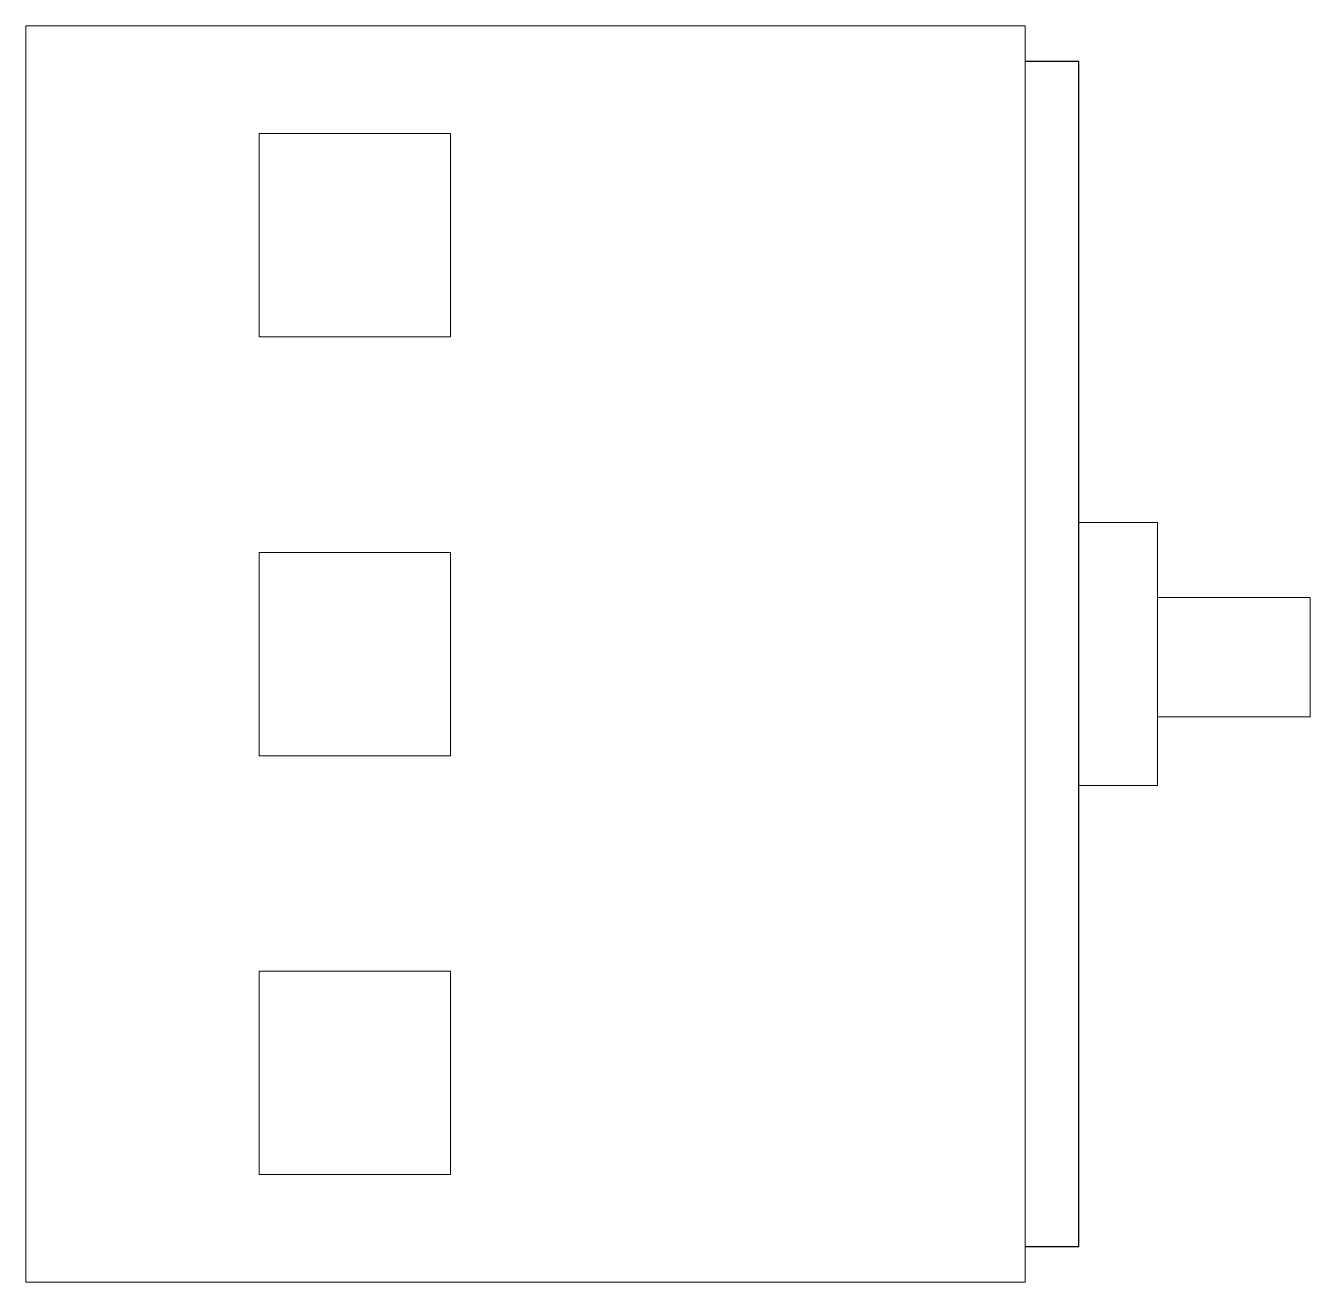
# Model space of a CAD drawing. Extents: x 0 to 107, y 0 to 105.
import ezdxf

# ---------------------------------------------------------------- set-up
doc = ezdxf.new("R2010")
doc.units = 0
doc.layers.add('DUONG DOT', color=7, linetype='CONTINUOUS', lineweight=9)

# ---------------------------------------------------------------- blocks, each defined once
blk = doc.blocks.new('FTGASFGASGAS')
blk.add_lwpolyline([(109688.94, 73677.9), (109693.44, 73677.9), (109693.44, 73776.91), (109688.94, 73776.91)])
at = {"layer": 'DUONG DOT', "lineweight": 9}
for p, q in [((109605.44, 73779.9), (109605.44, 73674.9)), ((109605.44, 73674.9), (109605.44, 73779.9)), ((109605.44, 73779.9), (109688.94, 73779.9)), ((109688.94, 73779.9), (109688.94, 73674.9)), ((109624.94, 73770.9), (109624.94, 73753.9)), ((109624.94, 73753.9), (109624.94, 73770.9)), ((109624.94, 73770.9), (109640.94, 73770.9)), ((109640.94, 73770.9), (109640.94, 73753.9)), ((109624.94, 73753.9), (109640.94, 73753.9)), ((109693.44, 73738.4), (109700, 73738.4)), ((109700, 73716.4), (109700, 73738.4)), ((109624.94, 73735.88), (109624.94, 73718.88)), ((109624.94, 73718.88), (109624.94, 73735.88)), ((109624.94, 73735.88), (109640.94, 73735.88)), ((109640.94, 73735.88), (109640.94, 73718.88)), ((109700, 73732.12), (109712.77, 73732.12)), ((109712.77, 73722.16), (109712.77, 73732.12)), ((109700, 73722.16), (109712.77, 73722.16)), ((109624.94, 73718.88), (109640.94, 73718.88)), ((109693.44, 73716.4), (109700, 73716.4)), ((109624.94, 73700.9), (109624.94, 73683.9)), ((109624.94, 73683.9), (109624.94, 73700.9)), ((109624.94, 73700.9), (109640.94, 73700.9)), ((109640.94, 73700.9), (109640.94, 73683.9)), ((109624.94, 73683.9), (109640.94, 73683.9)), ((109688.94, 73674.9), (109605.44, 73674.9))]:
    blk.add_line(p, q, dxfattribs=at)

msp = doc.modelspace()

# ---------------------------------------------------------------- block references
msp.add_blockref('FTGASFGASGAS', (-109605.44, -73674.9))

doc.saveas('drawing.dxf')
